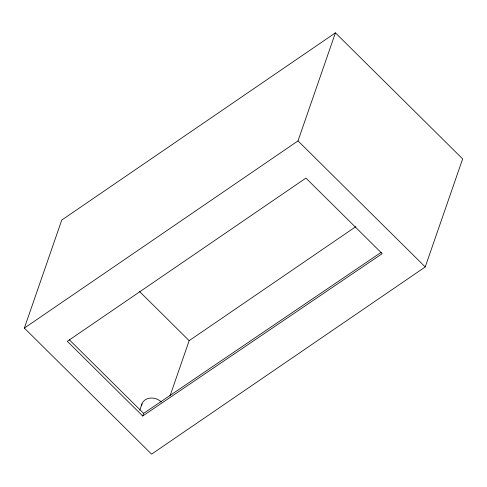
<?xml version="1.0" encoding="UTF-8"?>
<svg xmlns="http://www.w3.org/2000/svg" width="487" height="487" viewBox="0 0 487 487"><rect width="100%" height="100%" fill="white"/><g stroke="black" fill="none" stroke-linecap="round" stroke-linejoin="round"><path stroke-width="0.73" d="M24.35 328.098L61.764 220.051L335.415 32.848L462.65 158.902L425.236 266.949L151.585 454.152L24.35 328.098L298.001 140.901L335.415 32.848M139.799 410.164L142.009 403.778M142.703 416.014L382.198 253.654L305.927 178.096L67.316 341.326L142.703 416.014L143.616 413.378L381.224 252.303M170.036 395.882L189.157 340.669L355.857 226.625M298.001 140.901L425.236 266.949M139.513 291.482L189.157 340.669M69.306 339.756L143.616 413.378M141.589 405.586A11.749 9.46 19.1 0 1 149.266 398.214A11.749 9.46 19.1 0 1 161.41 402.037"/></g></svg>
